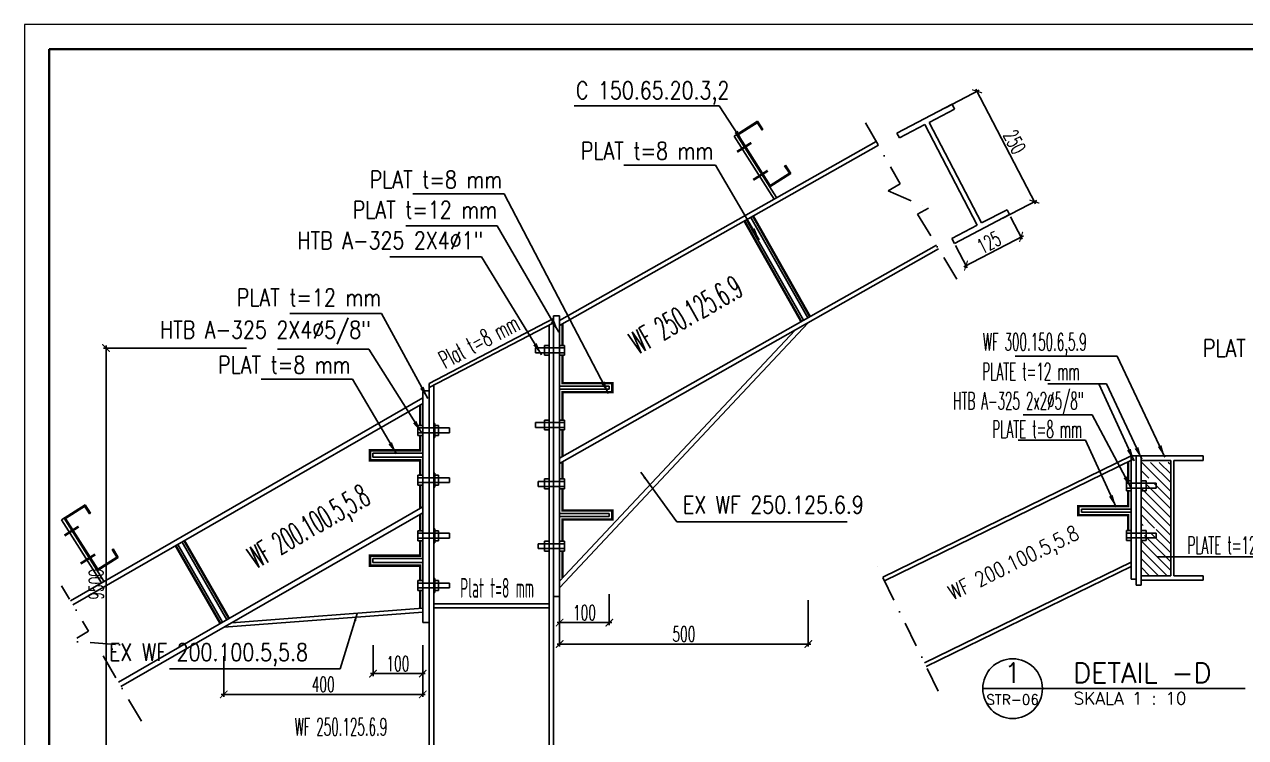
# Model space of a CAD drawing. Header units: inches. Extents: x 266054 to 836293, y -258454 to -102650.
# Drawn here: x 400477 to 425023, y -245264 to -230934 of the extents above; entities that cross this region are included whole.
import ezdxf
from ezdxf.enums import TextEntityAlignment as Align

# ---------------------------------------------------------------- set-up
doc = ezdxf.new("R2010")
doc.units = ezdxf.units.IN
doc.header["$LTSCALE"] = 800
doc.header["$MEASUREMENT"] = 0
doc.linetypes.add('DASHDOT2', pattern=[12.7, 6.35, -3.175, 0, -3.175])
for name, color, linetype in [('01. WF', 3, 'Continuous'), ('04. BAUT', 4, 'Continuous'), ('06. PLAT', 5, 'Continuous'), ('BAUT', 2, 'Continuous'), ('HAT', 8, 'Continuous'), ('LOGO', 7, 'Continuous'), ('PLAT', 1, 'Continuous'), ('pondasi', 7, 'Continuous'), ('PURLIN', 3, 'Continuous'), ('TEXT', 4, 'Continuous'), ('TEXT1', 7, 'Continuous'), ('WF', 3, 'Continuous')]:
    doc.layers.add(name, color=color, linetype=linetype)
for name, color, linetype, lineweight in [('02. DIM', 251, 'Continuous', 5), ('03. HAT', 8, 'Continuous', 9), ('arsir', 8, 'Continuous', 0), ('BESI', 1, 'Continuous', 13), ('GRS KOP', 1, 'Continuous', 35), ('hacht', 8, 'Continuous', 5), ('HATCH', 8, 'Continuous', 9), ('kop', 7, 'Continuous', 20), ('NOT', 7, 'Continuous', 15)]:
    doc.layers.add(name, color=color, linetype=linetype, lineweight=lineweight)
doc.styles.add('BARU', font='arial.ttf')
doc.styles.add('DICK STYLE 100', font='romans.shx', dxfattribs={"width": 0.6, "height": 300})
doc.styles.add('rm', font='romans.shx', dxfattribs={"width": 0.6, "height": 250})
doc.styles.add('ROMANS', font='romans.shx', dxfattribs={"width": 0.8, "height": 0.25})
doc.styles.add('S', font='SIMPLEX', dxfattribs={"width": 1.1})
doc.styles.get("Standard").update_dxf_attribs({"font": 'romans.shx'})
doc.styles.add('TEXT', font='isocp3.shx', dxfattribs={"height": 300})
doc.dimstyles.new('10', dxfattribs={"dimtxt": 300, "dimasz": 150, "dimexe": 50, "dimexo": 50, "dimgap": 50, "dimtad": 1, "dimdec": 0, "dimlfac": 0.1, "dimrnd": 1, "dimtxsty": 'DICK STYLE 100', "dimblk": 'ARCHTICK', "dimcen": 100, "dimdle": 50, "dimclrd": 18, "dimclre": 18, "dimclrt": 7, "dimadec": 0, "dimazin": 2, "dimtfac": 1, "dimtdec": 0, "dimtix": 1, "dimtmove": 0, "dimatfit": 3, "dimfxl": 0, "dimarcsym": 0})
doc.dimstyles.new('100 A', dxfattribs={"dimtxt": 250, "dimasz": 150, "dimexe": 50, "dimexo": 50, "dimgap": 50, "dimtad": 1, "dimdec": 0, "dimrnd": 1, "dimtxsty": 'DICK STYLE 100', "dimblk": 'ARCHTICK', "dimcen": 100, "dimdle": 50, "dimclrd": 18, "dimclre": 18, "dimclrt": 7, "dimadec": 0, "dimazin": 2, "dimtfac": 1, "dimtdec": 0, "dimtix": 1, "dimtmove": 0, "dimatfit": 3, "dimfxl": 0, "dimarcsym": 0})
doc.dimstyles.new('Copy of 100', dxfattribs={"dimtxt": 200, "dimasz": 100, "dimexe": 50, "dimexo": 100, "dimgap": 50, "dimtad": 1, "dimdec": 0, "dimzin": 0, "dimdsep": 46, "dimtxsty": 'rm', "dimblk": 'ARCHTICK', "dimcen": 0.09, "dimclrd": 16, "dimclre": 16, "dimclrt": 7, "dimadec": 0, "dimazin": 0, "dimtfac": 1, "dimtdec": 0, "dimtix": 1, "dimtmove": 2, "dimatfit": 3, "dimfxl": 0, "dimtolj": 1, "dimtzin": 0, "dimarcsym": 0})
doc.dimstyles.get("Standard").update_dxf_attribs({"dimtxt": 0.18, "dimasz": 0.18, "dimexe": 0.18, "dimexo": 0.0625, "dimgap": 0.09, "dimtad": 0, "dimtih": 1, "dimtoh": 1, "dimdec": 4, "dimzin": 0, "dimdsep": 46, "dimtxsty": 'Standard', "dimcen": 0.09, "dimadec": 0, "dimazin": 0, "dimtfac": 1, "dimtdec": 4, "dimtofl": 0, "dimtmove": 0, "dimatfit": 3, "dimfxl": 0, "dimtolj": 1, "dimtzin": 0, "dimarcsym": 0})

# ---------------------------------------------------------------- blocks, each defined once
blk = doc.blocks.new('_ArchTick')
at = {"layer": 'LOGO', "color": 0, "const_width": 0.15}
blk.add_lwpolyline([(-0.5, -0.5), (0.5, 0.5)], dxfattribs=at)
blk = doc.blocks.new('kop')
at = {"layer": 'GRS KOP'}
blk.add_lwpolyline([(1, 54), (83, 54), (83, 1), (1, 1)], close=True, dxfattribs=at)
at = {"layer": 'kop', "color": 7}
for p, q in [((84, 55), (0, 55)), ((0, 55), (0, 0))]:
    blk.add_line(p, q, dxfattribs=at)
at = {"layer": 'kop', "style": 'BARU', "flags": 4}
for p, height in [((73.8, 5.4), 0.35), ((80.303, 5.382), 0.25), ((73.8, 4.9), 0.35), ((80.303, 4.882), 0.25), ((73.8, 4.4), 0.35), ((80.303, 4.382), 0.25)]:
    blk.add_attdef('-', p, '', height=height, dxfattribs=at)
at = {"layer": 'kop', "flags": 4}
for tag, p in [('AR-00', (78.057, 2.648)), ('00', (81.238, 2.647))]:
    blk.add_attdef(tag, text='', height=0.35, dxfattribs=at).set_placement(p, align=Align.MIDDLE)
blk = doc.blocks.new('*D174')
at = {"layer": 'arsir', "color": 18, "lineweight": -2}
for p, q in [((418991, -232608), (419669, -232255)), ((420802, -234540), (419602, -232233)), ((420145, -234825), (420824, -234472))]:
    blk.add_line(p, q, dxfattribs=at)
at = {"layer": 'Defpoints', "color": 0}
for p in [(419625, -232278), (418946, -232631), (420101, -234849)]:
    blk.add_point(p, dxfattribs=at)
at = {"layer": 'arsir', "color": 18, "lineweight": -2, "xscale": 150, "yscale": 150, "zscale": 150}
for p, rotation in [((419625, -232278), 117.4999999988944), ((420779, -234495), 297.4999999988944)]:
    blk.add_blockref('_ArchTick', p, dxfattribs=dict(at, rotation=rotation))
at = {"layer": 'arsir', "color": 7, "insert": (420380, -233294), "char_height": 300, "attachment_point": 5, "rotation": 297.5, "style": 'DICK STYLE 100'}
blk.add_mtext('250', dxfattribs=at)
blk = doc.blocks.new('*D177')
at = {"layer": 'arsir', "color": 18, "lineweight": -2}
for p, q in [((420301, -234801), (420534, -235248)), ((419192, -235378), (419426, -235826)), ((419358, -235804), (420556, -235181))]:
    blk.add_line(p, q, dxfattribs=at)
at = {"layer": 'Defpoints', "color": 0}
for p in [(420278, -234756), (419169, -235333), (420511, -235204)]:
    blk.add_point(p, dxfattribs=at)
at = {"layer": 'arsir', "color": 18, "lineweight": -2, "xscale": 150, "yscale": 150, "zscale": 150}
for p, rotation in [((420511, -235204), 27.49999999970727), ((419403, -235781), 207.4999999997073)]:
    blk.add_blockref('_ArchTick', p, dxfattribs=dict(at, rotation=rotation))
at = {"layer": 'arsir', "color": 7, "insert": (419865, -235315), "char_height": 300, "attachment_point": 5, "rotation": 27.5, "style": 'DICK STYLE 100'}
blk.add_mtext('125', dxfattribs=at)
blk = doc.blocks.new('*D175')
at = {"layer": 'arsir', "color": 18, "lineweight": -2}
for p, q in [((407484, -243406), (407484, -244029)), ((408484, -243406), (408484, -244029)), ((407434, -243979), (408534, -243979))]:
    blk.add_line(p, q, dxfattribs=at)
at = {"layer": 'Defpoints', "color": 0}
for p in [(407484, -243356), (408484, -243356), (408484, -243979)]:
    blk.add_point(p, dxfattribs=at)
at = {"layer": 'arsir', "color": 18, "lineweight": -2, "xscale": 150, "yscale": 150, "zscale": 150, "rotation": 180}
blk.add_blockref('_ArchTick', (407484, -243979), dxfattribs=at)
at = {"layer": 'arsir', "color": 18, "lineweight": -2, "xscale": 150, "yscale": 150, "zscale": 150}
blk.add_blockref('_ArchTick', (408484, -243979), dxfattribs=at)
at = {"layer": 'arsir', "color": 7, "insert": (407984, -243779), "char_height": 300, "attachment_point": 5, "style": 'DICK STYLE 100'}
blk.add_mtext('100', dxfattribs=at)
blk = doc.blocks.new('*D176')
at = {"layer": 'arsir', "color": 18, "lineweight": -2}
for p, q in [((404484, -243629), (404484, -244446)), ((408484, -243629), (408484, -244446)), ((404434, -244396), (408534, -244396))]:
    blk.add_line(p, q, dxfattribs=at)
at = {"layer": 'Defpoints', "color": 0}
for p in [(404484, -243579), (408484, -243579), (408484, -244396)]:
    blk.add_point(p, dxfattribs=at)
at = {"layer": 'arsir', "color": 18, "lineweight": -2, "xscale": 150, "yscale": 150, "zscale": 150, "rotation": 180}
blk.add_blockref('_ArchTick', (404484, -244396), dxfattribs=at)
at = {"layer": 'arsir', "color": 18, "lineweight": -2, "xscale": 150, "yscale": 150, "zscale": 150}
blk.add_blockref('_ArchTick', (408484, -244396), dxfattribs=at)
at = {"layer": 'arsir', "color": 7, "insert": (406484, -244196), "char_height": 300, "attachment_point": 5, "style": 'DICK STYLE 100'}
blk.add_mtext('400', dxfattribs=at)
blk = doc.blocks.new('*D211')
at = {"layer": 'Defpoints', "color": 0, "ltscale": 5}
for p in [(402119, -237436), (404992, -237436), (404992, -246936)]:
    blk.add_point(p, dxfattribs=at)
at = {"layer": 'hacht', "color": 18, "lineweight": -2, "ltscale": 5}
for p, q in [((404942, -237436), (402069, -237436)), ((402119, -246986), (402119, -237386)), ((404942, -246936), (402069, -246936))]:
    blk.add_line(p, q, dxfattribs=at)
at = {"layer": 'hacht', "color": 18, "lineweight": -2, "ltscale": 5, "xscale": 150, "yscale": 150, "zscale": 150}
for p, rotation in [((402119, -237436), 90), ((402119, -246936), 270)]:
    blk.add_blockref('_ArchTick', p, dxfattribs=dict(at, rotation=rotation))
at = {"layer": 'hacht', "color": 7, "ltscale": 5, "insert": (401919, -242186), "char_height": 300, "attachment_point": 5, "rotation": 90, "style": 'DICK STYLE 100'}
blk.add_mtext('9500', dxfattribs=at)
blk = doc.blocks.new('*D212')
at = {"layer": 'arsir', "color": 18, "lineweight": -2}
for p, q in [((411234, -242501), (411234, -243434)), ((416234, -242501), (416234, -243434)), ((416284, -243384), (411184, -243384))]:
    blk.add_line(p, q, dxfattribs=at)
at = {"layer": 'Defpoints', "color": 0}
for p in [(411234, -242451), (416234, -242451), (411234, -243384)]:
    blk.add_point(p, dxfattribs=at)
at = {"layer": 'arsir', "color": 18, "lineweight": -2, "xscale": 150, "yscale": 150, "zscale": 150, "rotation": 180}
blk.add_blockref('_ArchTick', (411234, -243384), dxfattribs=at)
at = {"layer": 'arsir', "color": 18, "lineweight": -2, "xscale": 150, "yscale": 150, "zscale": 150}
blk.add_blockref('_ArchTick', (416234, -243384), dxfattribs=at)
at = {"layer": 'arsir', "color": 7, "insert": (413734, -243184), "char_height": 300, "attachment_point": 5, "style": 'DICK STYLE 100'}
blk.add_mtext('500', dxfattribs=at)
blk = doc.blocks.new('*D213')
at = {"layer": 'arsir', "color": 18, "lineweight": -2}
for p, q in [((411234, -242380), (411234, -243003)), ((412234, -242380), (412234, -243003)), ((412284, -242953), (411184, -242953))]:
    blk.add_line(p, q, dxfattribs=at)
at = {"layer": 'Defpoints', "color": 0}
for p in [(411234, -242330), (412234, -242330), (411234, -242953)]:
    blk.add_point(p, dxfattribs=at)
at = {"layer": 'arsir', "color": 18, "lineweight": -2, "xscale": 150, "yscale": 150, "zscale": 150, "rotation": 180}
blk.add_blockref('_ArchTick', (411234, -242953), dxfattribs=at)
at = {"layer": 'arsir', "color": 18, "lineweight": -2, "xscale": 150, "yscale": 150, "zscale": 150}
blk.add_blockref('_ArchTick', (412234, -242953), dxfattribs=at)
at = {"layer": 'arsir', "color": 7, "insert": (411734, -242753), "char_height": 300, "attachment_point": 5, "style": 'DICK STYLE 100'}
blk.add_mtext('100', dxfattribs=at)
blk = doc.blocks.new('Ndtpd')
at = {"lineweight": -3}
blk.add_line((0.747, 0), (-0.747, 0), dxfattribs=at)
blk.add_circle((0, 0), 0.747, dxfattribs=at)
at = {"color": 10, "lineweight": -3, "style": 'S', "width": 1.1, "flags": 4}
blk.add_attdef('NO', text='', height=0.5, dxfattribs=at).set_placement((0, 0.148), align=Align.CENTER)
blk.add_attdef('NDTPD', (1.516, 0.148), '', height=0.5, dxfattribs=at)
at = {"color": 5, "lineweight": -3, "style": 'S', "width": 1.1, "flags": 4}
blk.add_attdef('NOLBR', text='', height=0.3, dxfattribs=at).set_placement((0, -0.398), align=Align.CENTER)
blk.add_attdef('SKALA', (1.523, -0.398), '', height=0.3, dxfattribs=at)

msp = doc.modelspace()

# ---------------------------------------------------------------- hatches: boundary and pattern name
at = {"layer": 'BESI', "ltscale": 100}
h = msp.add_hatch(dxfattribs=at)
h.set_pattern_fill('ANSI31', color=256, scale=1000, style=0)
h.set_pattern_definition([(135, (2333745.49, -110541.97), (88.388348, 88.388348), [])])
h.paths.add_polyline_path([(423517.4, -242013.7), (423517.4, -239733.7), (422922.4, -239733.7), (422922.4, -240003.7), (423022.4, -240003.7), (423022.4, -240053.7), (423222.4, -240053.7), (423222.4, -240153.7), (423022.4, -240153.7), (423022.4, -240203.7), (422922.4, -240203.7), (422922.4, -241003.7), (423022.4, -241003.7), (423022.4, -241053.7), (423222.4, -241053.7), (423222.4, -241153.7), (423022.4, -241153.7), (423022.4, -241203.7), (422922.4, -241203.7), (422922.4, -242003.7), (423022.4, -242003.7), (423022.4, -242013.7)])

# ---------------------------------------------------------------- linework, layer by layer
at = {"layer": '01. WF'}
for p, q in [((419123.8, -232538.7), (418015, -233115.9)), ((419174.6, -232636.3), (418664.5, -232901.8)), ((419174.6, -232636.3), (419123.8, -232538.7)), ((414742.4, -233177.1), (415215.3, -232877.2)), ((414824.8, -233152.1), (415227.6, -232896.7)), ((415303, -233058.4), (415195.8, -232889.5)), ((415322.4, -233046.1), (415215.3, -232877.2)), ((419717.3, -234924.1), (418664.5, -232901.8)), ((415545.7, -234443.9), (414742.4, -233177.1)), ((415596.4, -234411.8), (414793, -233145)), ((415469.6, -234168.9), (414824.8, -233152.1)), ((415303, -233058.4), (415322.4, -233046.1)), ((418065.8, -233213.4), (418015, -233115.9)), ((418575.8, -232947.9), (418065.8, -233213.4)), ((419628.6, -234970.3), (418575.8, -232947.9)), ((411233.6, -236883.1), (417596.7, -233283.7)), ((411233.6, -236986.5), (417641.1, -233362)), ((415853, -233925.7), (415758.2, -233776.3)), ((415884.7, -233932.8), (415777.6, -233763.9)), ((415462.5, -234200.6), (415884.7, -233932.8)), ((415469.6, -234168.9), (415853, -233925.7)), ((420278.1, -234756.2), (419169.4, -235333.4)), ((420227.4, -234658.6), (419717.3, -234924.1)), ((420278.1, -234756.2), (420227.4, -234658.6)), ((419628.6, -234970.3), (419118.6, -235235.8)), ((411233.6, -239652), (418807, -235367.9)), ((419169.4, -235333.4), (419118.6, -235235.8)), ((411233.6, -239755.4), (418853.7, -235444.9)), ((411113.6, -236845.3), (411113.6, -246436.5)), ((411023.6, -236967.9), (411023.6, -246436.5)), ((411233.6, -242255.4), (416233.6, -236927)), ((411233.6, -242123.8), (415970.6, -237075.8)), ((408613.6, -238146.6), (408613.6, -246436.5)), ((408703.6, -238196.5), (408703.6, -246436.5)), ((417728.2, -242039.5), (422722.4, -239603.7)), ((417763.3, -242111.4), (422757.4, -239675.6)), ((422922.4, -239603.7), (424172.4, -239603.7)), ((422922.4, -239693.7), (422922.4, -239603.7)), ((423517.4, -239693.7), (422922.4, -239693.7)), ((423517.4, -242013.7), (423517.4, -239693.7)), ((423577.4, -239693.7), (423577.4, -242013.7)), ((424172.4, -239693.7), (423577.4, -239693.7)), ((424172.4, -239603.7), (424172.4, -239693.7)), ((401222.5, -240887.8), (401695.4, -240587.9)), ((401304.9, -240862.8), (401707.7, -240607.3)), ((401783.1, -240769.1), (401676, -240600.2)), ((401802.5, -240756.8), (401695.4, -240587.9)), ((401783.1, -240769.1), (401802.5, -240756.8)), ((402025.8, -242154.6), (401222.5, -240887.8)), ((402076.5, -242122.4), (401273.1, -240855.7)), ((401949.7, -241879.6), (401304.9, -240862.8)), ((402333.1, -241636.4), (402238.3, -241486.9)), ((402364.8, -241643.5), (402257.7, -241474.6)), ((401942.6, -241911.3), (402364.8, -241643.5)), ((401949.7, -241879.6), (402333.1, -241636.4)), ((418569.9, -243765.2), (422722.4, -241739.8)), ((418604.9, -243837.1), (422722.4, -241828.9)), ((422922.4, -242013.7), (423517.4, -242013.7)), ((422922.4, -242103.7), (422922.4, -242013.7)), ((423577.4, -242013.7), (424172.4, -242013.7)), ((424172.4, -242013.7), (424172.4, -242103.7)), ((424172.4, -242103.7), (422922.4, -242103.7))]:
    msp.add_line(p, q, dxfattribs=at)
at = {"layer": '01. WF', "const_width": 50, "elevation": 0}
for points in [[(414802.4, -233494.3), (415087.3, -233313.6)], [(415127, -234058.2), (415418.3, -233873.4)], [(401282.5, -241205), (401567.4, -241024.3)], [(401607.1, -241768.8), (401898.4, -241584.1)]]:
    msp.add_lwpolyline(points, dxfattribs=at)
at = {"layer": '02. DIM', "const_width": 50, "elevation": 0}
for points in [[(411293.6, -236955.9), (411293.6, -237383.1)], [(411293.6, -237583.1), (411293.6, -238143.1), (412293.6, -238143.1), (412293.6, -238323.1), (411293.6, -238323.1), (411293.6, -238883.1)], [(408433.6, -238991.9), (408433.6, -238582.8)], [(411293.6, -239618), (411293.6, -239083.1)], [(408433.6, -239991.9), (408433.6, -239691.9), (407423.6, -239691.9), (407423.6, -239491.9), (408433.6, -239491.9), (408433.6, -239191.9)], [(411293.6, -239721.4), (411293.6, -240068)], [(408433.6, -240659.6), (408433.6, -240191.9)], [(411293.6, -240268), (411293.6, -240703), (412293.6, -240703), (412293.6, -240883), (411293.6, -240883), (411293.6, -241318)], [(408433.6, -241108.5), (408433.6, -240775.4)], [(408433.6, -242108.5), (408433.6, -241808.5), (407423.6, -241808.5), (407423.6, -241608.5), (408433.6, -241608.5), (408433.6, -241308.5)], [(411293.6, -242059.9), (411293.6, -241518)], [(408433.6, -242669.7), (408433.6, -242308.5)]]:
    msp.add_lwpolyline(points, dxfattribs=at)
at = {"layer": '03. HAT'}
for p, q in [((415758.2, -233776.3), (415777.6, -233763.9)), ((402238.3, -241486.9), (402257.7, -241474.6))]:
    msp.add_line(p, q, dxfattribs=at)
at = {"layer": '03. HAT', "const_width": 50, "elevation": 0}
for points in [[(416092.2, -236903.6), (414949.7, -234884.4)], [(416266.2, -236805.2), (415123.8, -234785.9)]]:
    msp.add_lwpolyline(points, dxfattribs=at)
at = {"layer": '04. BAUT'}
for p, q in [((410749.6, -237433.1), (410749.6, -237533.1)), ((411333.6, -237433.1), (410749.6, -237433.1)), ((411333.6, -237533.1), (410749.6, -237533.1)), ((411023.6, -237383.1), (410933.6, -237383.1)), ((410933.6, -237383.1), (410933.6, -237583.1)), ((411023.6, -237583.1), (410933.6, -237583.1)), ((411023.6, -237383.1), (411023.6, -237583.1)), ((411233.6, -237383.1), (411233.6, -237583.1)), ((411333.6, -237383.1), (411233.6, -237383.1)), ((411333.6, -237583.1), (411233.6, -237583.1)), ((411333.6, -237383.1), (411333.6, -237583.1)), ((408383.6, -239191.9), (408383.6, -238991.9)), ((408383.6, -238991.9), (408483.6, -238991.9)), ((408383.6, -239041.9), (409023.6, -239041.9)), ((408483.6, -239191.9), (408483.6, -238991.9)), ((408703.6, -239231.9), (408703.6, -238951.9)), ((408703.6, -238951.9), (408723.6, -238951.9)), ((408723.6, -239231.9), (408723.6, -238951.9)), ((408723.6, -238991.9), (408803.6, -238991.9)), ((408803.6, -239191.9), (408803.6, -238991.9)), ((409023.6, -239141.9), (409023.6, -239041.9)), ((410749.6, -238933.1), (410749.6, -239033.1)), ((411333.6, -238933.1), (410749.6, -238933.1)), ((411333.6, -239033.1), (410749.6, -239033.1)), ((411023.6, -238883.1), (410933.6, -238883.1)), ((410933.6, -238883.1), (410933.6, -239083.1)), ((411023.6, -238883.1), (411023.6, -239083.1)), ((411233.6, -238883.1), (411233.6, -239083.1)), ((411333.6, -238883.1), (411233.6, -238883.1)), ((411333.6, -238883.1), (411333.6, -239083.1)), ((408383.6, -239141.9), (409023.6, -239141.9)), ((408383.6, -239191.9), (408483.6, -239191.9)), ((408703.6, -239231.9), (408723.6, -239231.9)), ((408723.6, -239191.9), (408803.6, -239191.9)), ((411023.6, -239083.1), (410933.6, -239083.1)), ((411333.6, -239083.1), (411233.6, -239083.1)), ((408383.6, -240191.9), (408383.6, -239991.9)), ((408383.6, -239991.9), (408483.6, -239991.9)), ((408383.6, -240041.9), (409023.6, -240041.9)), ((408483.6, -240191.9), (408483.6, -239991.9)), ((408703.6, -240231.9), (408703.6, -239951.9)), ((408703.6, -239951.9), (408723.6, -239951.9)), ((408723.6, -240231.9), (408723.6, -239951.9)), ((408723.6, -239991.9), (408803.6, -239991.9)), ((408803.6, -240191.9), (408803.6, -239991.9)), ((409023.6, -240141.9), (409023.6, -240041.9)), ((408383.6, -240141.9), (409023.6, -240141.9)), ((408383.6, -240191.9), (408483.6, -240191.9)), ((408703.6, -240231.9), (408723.6, -240231.9)), ((408723.6, -240191.9), (408803.6, -240191.9)), ((410803.6, -240118), (410803.6, -240218)), ((411333.6, -240118), (410803.6, -240118)), ((411333.6, -240218), (410803.6, -240218)), ((411023.6, -240068), (410933.6, -240068)), ((410933.6, -240068), (410933.6, -240268)), ((411023.6, -240268), (410933.6, -240268)), ((411023.6, -240068), (411023.6, -240268)), ((411233.6, -240068), (411233.6, -240268)), ((411333.6, -240068), (411233.6, -240068)), ((411333.6, -240268), (411233.6, -240268)), ((411333.6, -240068), (411333.6, -240268)), ((408383.6, -241308.5), (408383.6, -241108.5)), ((408383.6, -241108.5), (408483.6, -241108.5)), ((408383.6, -241158.5), (409023.6, -241158.5)), ((408383.6, -241258.5), (409023.6, -241258.5)), ((408483.6, -241308.5), (408483.6, -241108.5)), ((408703.6, -241348.5), (408703.6, -241068.5)), ((408703.6, -241068.5), (408723.6, -241068.5)), ((408723.6, -241348.5), (408723.6, -241068.5)), ((408723.6, -241108.5), (408803.6, -241108.5)), ((408803.6, -241308.5), (408803.6, -241108.5)), ((409023.6, -241258.5), (409023.6, -241158.5)), ((408383.6, -241308.5), (408483.6, -241308.5)), ((408703.6, -241348.5), (408723.6, -241348.5)), ((408723.6, -241308.5), (408803.6, -241308.5)), ((410803.6, -241368), (410803.6, -241468)), ((411333.6, -241368), (410803.6, -241368)), ((411333.6, -241468), (410803.6, -241468)), ((411023.6, -241318), (410933.6, -241318)), ((410933.6, -241318), (410933.6, -241518)), ((411023.6, -241518), (410933.6, -241518)), ((411023.6, -241318), (411023.6, -241518)), ((411233.6, -241318), (411233.6, -241518)), ((411333.6, -241318), (411233.6, -241318)), ((411333.6, -241518), (411233.6, -241518)), ((411333.6, -241318), (411333.6, -241518)), ((408383.6, -242308.5), (408383.6, -242108.5)), ((408383.6, -242108.5), (408483.6, -242108.5)), ((408383.6, -242158.5), (409023.6, -242158.5)), ((408383.6, -242258.5), (409023.6, -242258.5)), ((408483.6, -242308.5), (408483.6, -242108.5)), ((408703.6, -242348.5), (408703.6, -242068.5)), ((408703.6, -242068.5), (408723.6, -242068.5)), ((408723.6, -242348.5), (408723.6, -242068.5)), ((408723.6, -242108.5), (408803.6, -242108.5)), ((408803.6, -242308.5), (408803.6, -242108.5)), ((409023.6, -242258.5), (409023.6, -242158.5)), ((408383.6, -242308.5), (408483.6, -242308.5)), ((408703.6, -242348.5), (408723.6, -242348.5)), ((408723.6, -242308.5), (408803.6, -242308.5))]:
    msp.add_line(p, q, dxfattribs=at)
at = {"layer": '06. PLAT'}
for p, q in [((416135.7, -236879), (414993.2, -234859.7)), ((416222.7, -236829.8), (415080.3, -234810.5)), ((408613.6, -238146.6), (411113.6, -236845.3)), ((411113.6, -236787.4), (411113.6, -242429.4)), ((411113.6, -236787.4), (411233.6, -236787.4)), ((411233.6, -236787.4), (411233.6, -242429.4)), ((408613.6, -238232.9), (411113.6, -236931.6)), ((408483.6, -238299.9), (408613.6, -238299.9)), ((408483.6, -238319.1), (408483.6, -242952.2)), ((412233.6, -238203.1), (411233.6, -238203.1)), ((412233.6, -238263.1), (411233.6, -238263.1)), ((412233.6, -238203.1), (412233.6, -238263.1)), ((408483.6, -239551.9), (407483.6, -239551.9)), ((407483.6, -239551.9), (407483.6, -239631.9)), ((408483.6, -239631.9), (407483.6, -239631.9)), ((412233.6, -240763), (411233.6, -240763)), ((412233.6, -240763), (412233.6, -240823)), ((412233.6, -240823), (411233.6, -240823)), ((408483.6, -241668.5), (407483.6, -241668.5)), ((407483.6, -241668.5), (407483.6, -241748.5)), ((408483.6, -241748.5), (407483.6, -241748.5)), ((411233.6, -242429.4), (411113.6, -242429.4)), ((411023.6, -242574.9), (408703.6, -242574.9)), ((411023.6, -242654.9), (408703.6, -242654.9)), ((408483.6, -242952.2), (408613.6, -242952.2))]:
    msp.add_line(p, q, dxfattribs=at)
at = {"layer": 'BAUT'}
for p, q in [((422632.4, -240103.7), (422632.4, -240303.7)), ((422722.4, -240103.7), (422632.4, -240103.7)), ((423222.4, -240153.7), (422632.4, -240153.7)), ((422632.4, -240153.7), (422632.4, -240253.7)), ((423222.4, -240253.7), (422632.4, -240253.7)), ((422722.4, -240103.7), (422722.4, -240303.7)), ((423022.4, -240103.7), (422922.4, -240103.7)), ((422922.4, -240103.7), (422922.4, -240303.7)), ((423022.4, -240103.7), (423022.4, -240303.7)), ((423222.4, -240153.7), (423222.4, -240253.7)), ((422722.4, -240303.7), (422632.4, -240303.7)), ((423022.4, -240303.7), (422922.4, -240303.7)), ((422632.4, -241103.7), (422632.4, -241303.7)), ((422722.4, -241103.7), (422632.4, -241103.7)), ((423222.4, -241153.7), (422632.4, -241153.7)), ((422632.4, -241153.7), (422632.4, -241253.7)), ((423222.4, -241253.7), (422632.4, -241253.7)), ((422722.4, -241103.7), (422722.4, -241303.7)), ((423022.4, -241103.7), (422922.4, -241103.7)), ((422922.4, -241103.7), (422922.4, -241303.7)), ((423022.4, -241103.7), (423022.4, -241303.7)), ((423222.4, -241153.7), (423222.4, -241253.7)), ((422722.4, -241303.7), (422632.4, -241303.7)), ((423022.4, -241303.7), (422922.4, -241303.7))]:
    msp.add_line(p, q, dxfattribs=at)
at = {"layer": 'HAT', "linetype": 'DASHDOT2', "ltscale": 0.1}
for p, q in [((417384.9, -232909.2), (418080.8, -234139.2)), ((418080.8, -234139.2), (417836.6, -234277.4)), ((417836.6, -234277.4), (418632.7, -234620.7)), ((418647.3, -234627), (418431.5, -234749)), ((418431.5, -234749), (419272.9, -236136.1)), ((418846.6, -244332.6), (417569.9, -241714.9))]:
    msp.add_line(p, q, dxfattribs=at)
at = {"layer": 'HAT', "linetype": 'DASHDOT2', "ltscale": 0.1, "elevation": 0, "flags": 128}
msp.add_lwpolyline([(402830.4, -244936.7), (402044, -243601.7), (402388.6, -243398.7), (402388.6, -243398.7), (401418.6, -243328.1), (401763.2, -243125), (401225.4, -242212.1)], dxfattribs=at)
at = {"layer": 'HATCH', "const_width": 50, "elevation": 0}
for points in [[(403518.6, -241411), (404416.4, -242971.1)], [(403692, -241311.2), (404589.7, -242871.4)]]:
    msp.add_lwpolyline(points, dxfattribs=at)
at = {"layer": 'NOT', "lineweight": -3}
msp.add_line((420940.2, -244280.6), (425014.9, -244280.6), dxfattribs=at)
at = {"layer": 'PLAT'}
for p, q in [((422722.4, -242081.2), (422722.4, -239603.7)), ((422922.4, -239603.7), (422722.4, -239603.7)), ((422822.4, -242203.7), (422822.4, -239603.7)), ((422922.4, -242203.7), (422922.4, -239603.7)), ((421722.4, -240673.7), (422722.4, -240673.7)), ((421722.4, -240673.7), (421722.4, -240733.7)), ((421722.4, -240733.7), (422722.4, -240733.7)), ((422822.4, -242081.2), (422722.4, -242081.2)), ((422922.4, -242203.7), (422822.4, -242203.7))]:
    msp.add_line(p, q, dxfattribs=at)
at = {"layer": 'pondasi', "color": 8, "const_width": 50}
for points in [[(422662.4, -240103.7), (422662.4, -239733.1)], [(422662.4, -240303.7), (422662.4, -240613.7), (421662.4, -240613.7), (421662.4, -240793.7), (422662.4, -240793.7), (422662.4, -241103.7)]]:
    msp.add_lwpolyline(points, dxfattribs=at)
at = {"layer": 'PURLIN'}
for p, q in [((403562, -241386), (404459.7, -242946.2)), ((403648.6, -241336.1), (404546.4, -242896.3))]:
    msp.add_line(p, q, dxfattribs=at)
at = {"layer": 'WF'}
for p, q in [((401402.7, -242513.1), (408483.6, -238438.7)), ((401453.5, -242599.2), (408483.6, -238554.1)), ((402367.1, -244150.3), (408483.6, -240630.8)), ((402417.9, -244236.4), (408483.6, -240746.2)), ((408483.6, -242746.2), (404483.6, -243047.8)), ((408483.6, -242665.9), (404644.1, -242955.4))]:
    msp.add_line(p, q, dxfattribs=at)

# ---------------------------------------------------------------- block references
at = {"layer": 'kop', "xscale": 500, "yscale": 500, "zscale": 500}
msp.add_blockref('kop', (400477.2, -258434.2), dxfattribs=at)
at = {"layer": 'NOT', "lineweight": -3}
ref = msp.add_blockref('Ndtpd', (420340.2, -244280.6), dxfattribs=dict(at, xscale=803.2128514051437, yscale=803.2128514051437, zscale=803.2128514056185))
ref.add_attrib('NO', '1', dxfattribs={"layer": '0', "lineweight": -3, "height": 400, "flags": 4}).set_placement((420339.9, -244162.1), align=Align.CENTER)
ref.add_attrib('NDTPD', 'DETAIL -D', (421557.9, -244162.1), dxfattribs={"layer": '0', "lineweight": -3, "height": 400, "flags": 4})
ref.add_attrib('NOLBR', 'STR-06', dxfattribs={"layer": '0', "lineweight": -3, "height": 200, "flags": 4}).set_placement((420339.9, -244600.6), align=Align.CENTER)
ref.add_attrib('SKALA', 'SKALA 1 : 10', (421563.7, -244600.6), dxfattribs={"layer": '0', "lineweight": -3, "height": 250, "flags": 4})

# ---------------------------------------------------------------- texts
at = {"layer": 'TEXT', "style": 'ROMANS'}
for s, height, rotation, width, p in [('WF 250.125.6.9', 463.32, 29.5, 0.5, (412816.4, -237574.2)), ('Plat t=8 mm', 350, 27.68723, 0.55, (408930, -237858))]:
    msp.add_text(s, height=height, rotation=rotation, dxfattribs=dict(at, width=width)).set_placement(p)
at = {"layer": 'TEXT', "style": 'ROMANS', "width": 0.5}
for s, p in [('WF 300.150.6,5.9', (419743.3, -237489)), ('PLATE t=12 mm', (419730, -238083.2)), ('HTB A-325 2x2%%C5/8"', (419144.9, -238672.2)), ('PLATE t=8 mm', (419930.3, -239243.3)), ('PLATE t=12 mm', (423853.3, -241573.6))]:
    msp.add_text(s, height=350, dxfattribs=at).set_placement(p)
msp.add_text('WF 250.125.6.9', height=350, dxfattribs=at).set_placement((405909.4, -245048.4), align=Align.MIDDLE_LEFT)
at = {"layer": 'TEXT', "char_height": 350, "style": 'ROMANS'}
for s, insert, attachment_point in [('C 150.65.20.3,2', (414646.1, -232311.5), 6), ('PLAT t=8 mm', (414326, -233473.7), 6), ('PLAT t=8 mm', (410081.7, -234052.4), 6), ('PLAT t=12 mm', (409979.1, -234659.2), 6), ('HTB A-325 2X4%%C1"', (409698.3, -235274.7), 6), ('PLAT t=12 mm', (407650.6, -236422.1), 6), ('HTB A-325 2X4%%C5/8"', (407438.8, -237127.5), 6), ('PLAT t=8 mm', (426829.7, -237439.6), 6), ('PLAT t=8 mm', (407034.4, -237774.8), 6), ('EX WF 250.125.6.9', (413712.3, -240585.2), 4), ('EX WF 200.100.5,5.8', (402180.6, -243601.3), 4)]:
    msp.add_mtext(s, dxfattribs=dict(at, insert=insert, attachment_point=attachment_point))
at = {"layer": 'TEXT', "insert": (421659.6, -241162.4), "char_height": 300, "attachment_point": 6, "rotation": 26, "style": 'ROMANS'}
msp.add_mtext('WF 200.100.5,5.8', dxfattribs=at)
at = {"layer": 'TEXT1', "style": 'ROMANS', "width": 0.5}
msp.add_text('WF 200.100.5,5.8', height=450, rotation=29.91628, dxfattribs=at).set_placement((405027.9, -241685.9), align=Align.MIDDLE_LEFT)
at = {"layer": 'TEXT1', "style": 'TEXT', "width": 0.55}
msp.add_text('Plat t=8 mm', height=400, dxfattribs=at).set_placement((409234.8, -242455.6))

# ---------------------------------------------------------------- dimensions: what is measured, and where the dimension line sits
at = {"layer": 'arsir'}
for base, p1, p2, angle, picture, middle in [((419624.9, -232277.8), (420100.7, -234848.6), (418946.4, -232631), 297.5, '*D174', (420379.5, -233294.2)), ((408483.6, -243979.4), (407483.6, -243356.3), (408483.6, -243356.3), 180, '*D175', (407983.6, -243779.4)), ((408483.6, -244395.8), (404483.6, -243578.8), (408483.6, -243578.8), 180, '*D176', (406483.6, -244195.8))]:
    dim = msp.add_linear_dim(base=base, p1=p1, p2=p2, angle=angle, dimstyle='100 A', override={"dimlfac": 0.1, "dimfxl": 0.18, "dimarcsym": 1}, dxfattribs=at)
    dim.commit()
    dim.dimension.update_dxf_attribs({"geometry": picture, "text_midpoint": middle})
dim = msp.add_aligned_dim(p1=(419169.4, -235333.4), p2=(420278.1, -234756.2), distance=-505, dimstyle='100 A', override={"dimlfac": 0.1, "dimfxl": 0.18, "dimarcsym": 1}, dxfattribs=at)
dim.commit()
dim.dimension.update_dxf_attribs({"geometry": '*D177', "text_midpoint": (419864.6, -235315.3)})
for base, p1, p2, picture, middle in [((411233.6, -242953), (412233.6, -242329.9), (411233.6, -242329.9), '*D213', (411733.6, -242753)), ((411233.6, -243383.6), (416233.6, -242451.5), (411233.6, -242451.5), '*D212', (413733.6, -243183.6))]:
    dim = msp.add_linear_dim(base=base, p1=p1, p2=p2, dimstyle='100 A', override={"dimlfac": 0.1, "dimfxl": 0.18, "dimarcsym": 1}, dxfattribs=at)
    dim.commit()
    dim.dimension.update_dxf_attribs({"geometry": picture, "text_midpoint": middle})
at = {"layer": 'hacht', "ltscale": 5}
dim = msp.add_linear_dim(base=(402118.8, -237436.5), p1=(404992.3, -246936.5), p2=(404992.3, -237436.5), angle=90, dimstyle='100 A', dxfattribs=at)
dim.commit()
dim.dimension.update_dxf_attribs({"geometry": '*D211', "text_midpoint": (401918.8, -242186.5)})

# ---------------------------------------------------------------- leaders
at = {"layer": 'BESI'}
msp.add_leader([(423248.7, -241635.6), (426034.3, -241635.6)], dimstyle='Copy of 100', override={"dimgap": 50, "dimtad": 0}, dxfattribs=at)
at = {"layer": 'hacht'}
for points in [[(412866.6, -239933.1), (413588.4, -240929.4), (417015.7, -240929.4)], [(407167.4, -242771.6), (406822.2, -243881.9), (403394.8, -243881.9)]]:
    msp.add_leader(points, dimstyle='10', override={"dimgap": 100, "dimtad": 0}, dxfattribs=at)
at = {"layer": 'HAT'}
for points, override in [([(414919.3, -233301.2), (414443, -232572.6), (411527.4, -232572.6)], {"dimscale": 1, "dimasz": 250, "dimtad": 0, "dimlfac": 0.1}), ([(415247.3, -235264.8), (414365.7, -233761.1), (412527, -233761.1)], {"dimscale": 1, "dimasz": 250, "dimtad": 0, "dimlfac": 0.1}), ([(412217, -238348.8), (410121.4, -234339.8), (408282.7, -234339.8)], {"dimscale": 1, "dimasz": 250, "dimtad": 0, "dimlfac": 0.1}), ([(411217, -237118.7), (409981.1, -234982.7), (408142.5, -234982.7)], {"dimscale": 1, "dimasz": 250, "dimtad": 0, "dimlfac": 0.1}), ([(410870.3, -237573.1), (409661.3, -235604.3), (407822.7, -235604.3)], {"dimscale": 1, "dimasz": 250, "dimtad": 0, "dimlfac": 0.1}), ([(408585.7, -238452.4), (407652.6, -236745.6), (405814, -236745.6)], {"dimscale": 1, "dimasz": 250, "dimtad": 0, "dimlfac": 0.1}), ([(408455.7, -239135.9), (407401.8, -237457), (405563.1, -237457)], {"dimscale": 1, "dimasz": 250, "dimtad": 0, "dimlfac": 0.1}), ([(423401.6, -239631.3), (422440.6, -237600.3), (420390.3, -237600.3)], {"dimasz": 250, "dimlfac": 0.1}), ([(407955.7, -239565.9), (407074.1, -238062.2), (405235.4, -238062.2)], {"dimscale": 1, "dimasz": 250, "dimtad": 0, "dimlfac": 0.1}), ([(422781.4, -239706.4), (422070.1, -238153.4), (421048.8, -238153.4)], {"dimasz": 250, "dimlfac": 0.1}), ([(422937.4, -239671.1), (422226.1, -238153.4), (421204.8, -238153.4)], {"dimasz": 250, "dimlfac": 0.1}), ([(422722.4, -240253.7), (421942.3, -238777.1), (420554.3, -238777.1)], {"dimasz": 250, "dimlfac": 0.1}), ([(422418.4, -240633.7), (421808.1, -239285.8), (420449.4, -239285.8)], {"dimasz": 250, "dimlfac": 0.1})]:
    msp.add_leader(points, dimstyle='Standard', override=override, dxfattribs=at)

doc.saveas('drawing.dxf')
